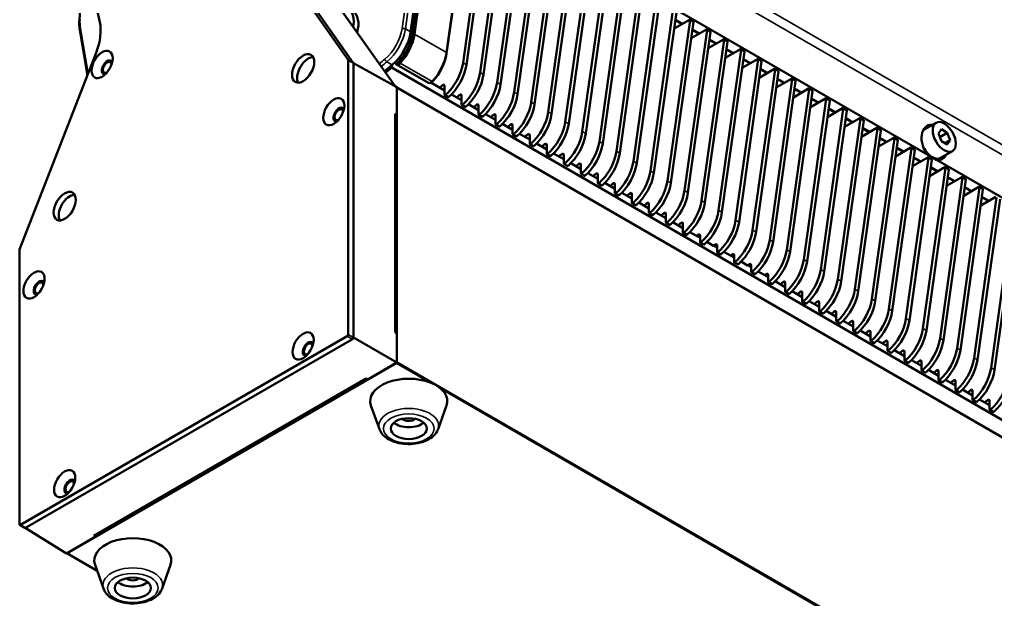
# Model space of a CAD drawing. Header units: millimetres. Extents: x 100 to 5488, y 100 to 4218.
# Drawn here: x 360.8 to 563.4, y 1103.6 to 1223.9 of the extents above; entities that cross this region are included whole.
import ezdxf

# ---------------------------------------------------------------- set-up
doc = ezdxf.new("R2010")
doc.units = ezdxf.units.MM
doc.header["$LTSCALE"] = 20
doc.layers.add('Visible (ANSI)', color=7, linetype='Continuous', lineweight=50)
doc.layers.add('Visible Narrow (ANSI)', color=7, linetype='Continuous', lineweight=35)

msp = doc.modelspace()

# ---------------------------------------------------------------- linework, layer by layer
at = {"layer": 'Visible (ANSI)'}
for p, q in [((442.014, 1221.292), (447.906, 1263.281)), ((457.577, 1248.213), (452.902, 1214.901)), ((458.639, 1248.164), (549.366, 1195.782)), ((377.5, 1223.337), (372.358, 1246.088)), ((453.609, 1214.493), (458.284, 1247.805)), ((461.112, 1246.172), (456.437, 1212.86)), ((457.145, 1212.452), (461.819, 1245.763)), ((464.648, 1244.13), (459.973, 1210.819)), ((460.68, 1210.411), (465.355, 1243.722)), ((468.183, 1242.089), (463.508, 1208.778)), ((445.075, 1239.979), (442.395, 1220.884)), ((445.496, 1239.935), (442.816, 1220.839)), ((464.216, 1208.369), (468.89, 1241.681)), ((471.719, 1240.048), (467.044, 1206.736)), ((374.11, 1238.336), (373.254, 1223.686)), ((413.181, 1238.014), (429.046, 1215.496)), ((467.751, 1206.328), (472.426, 1239.64)), ((475.254, 1238.007), (470.58, 1204.695)), ((430.106, 1214.884), (414.242, 1237.401)), ((449.463, 1217.002), (452.143, 1236.097)), ((449.466, 1216.801), (452.146, 1235.897)), ((471.287, 1204.287), (475.961, 1237.598)), ((478.79, 1235.965), (474.115, 1202.654)), ((474.822, 1202.246), (479.497, 1235.557)), ((482.325, 1233.924), (477.651, 1200.613)), ((438.783, 1210.052), (422.868, 1232.559)), ((478.358, 1200.204), (483.032, 1233.516)), ((485.861, 1231.883), (481.186, 1198.571)), ((481.893, 1198.163), (486.568, 1231.475)), ((489.396, 1229.842), (484.722, 1196.53)), ((485.429, 1196.122), (490.103, 1229.433)), ((492.932, 1227.8), (488.257, 1194.489)), ((488.964, 1194.081), (493.639, 1227.392)), ((496.467, 1225.759), (491.793, 1192.448)), ((492.5, 1192.04), (497.174, 1225.351)), ((500.003, 1223.718), (495.328, 1190.407)), ((499.864, 1223.829), (496.705, 1222.006)), ((498.406, 1222.988), (496.96, 1223.823)), ((499.964, 1223.839), (500.671, 1223.431)), ((373.346, 1221.735), (374.923, 1212.316)), ((496.035, 1189.998), (500.71, 1223.31)), ((503.538, 1221.677), (498.864, 1188.365)), ((503.399, 1221.788), (500.241, 1219.964)), ((501.942, 1220.946), (500.496, 1221.781)), ((503.499, 1221.798), (504.206, 1221.39)), ((499.571, 1187.957), (504.246, 1221.268)), ((507.074, 1219.635), (502.399, 1186.324)), ((506.935, 1219.747), (503.776, 1217.923)), ((505.477, 1218.905), (504.031, 1219.74)), ((507.035, 1219.757), (507.742, 1219.348)), ((503.106, 1185.916), (507.781, 1219.227)), ((510.61, 1217.594), (505.935, 1184.283)), ((510.47, 1217.705), (507.312, 1215.882)), ((509.013, 1216.864), (507.567, 1217.699)), ((510.57, 1217.715), (511.277, 1217.307)), ((360.867, 1176.133), (376.731, 1216.969)), ((506.642, 1183.875), (511.317, 1217.186)), ((514.145, 1215.553), (509.47, 1182.242)), ((514.006, 1215.664), (510.847, 1213.841)), ((512.548, 1214.823), (511.102, 1215.658)), ((514.106, 1215.674), (514.813, 1215.266)), ((429.074, 1215.39), (429.074, 1158.546)), ((430.117, 1214.865), (430.157, 1214.808)), ((430.135, 1214.777), (430.135, 1157.933)), ((430.157, 1214.808), (439.15, 1209.842)), ((430.157, 1214.808), (430.157, 1157.879)), ((438.302, 1213.802), (673.515, 1078.001)), ((445.711, 1210.724), (439.065, 1214.562)), ((510.178, 1181.833), (514.852, 1215.145)), ((517.681, 1213.512), (513.006, 1180.2)), ((517.541, 1213.623), (514.383, 1211.799)), ((516.084, 1212.781), (514.638, 1213.616)), ((517.641, 1213.633), (518.348, 1213.225)), ((513.713, 1179.792), (518.388, 1213.104)), ((521.216, 1211.471), (516.541, 1178.159)), ((521.077, 1211.582), (517.918, 1209.758)), ((519.619, 1210.74), (518.173, 1211.575)), ((521.177, 1211.592), (521.884, 1211.183)), ((438.783, 1210.052), (439.15, 1209.842)), ((439.15, 1204.127), (439.15, 1209.842)), ((662.364, 1080.874), (439.15, 1209.746)), ((439.15, 1152.851), (439.15, 1209.679)), ((446.424, 1210.896), (446.211, 1210.774)), ((449.05, 1209.168), (446.24, 1210.79)), ((449.05, 1210.078), (449.05, 1208.283)), ((517.249, 1177.751), (521.923, 1211.062)), ((524.752, 1209.429), (520.077, 1176.118)), ((524.612, 1209.541), (521.454, 1207.717)), ((523.155, 1208.699), (521.709, 1209.534)), ((524.712, 1209.55), (525.419, 1209.142)), ((449.091, 1208.191), (449.798, 1207.783)), ((452.585, 1207.126), (450.487, 1208.338)), ((452.585, 1208.037), (452.585, 1206.242)), ((520.784, 1175.71), (525.459, 1209.021)), ((528.287, 1207.388), (523.613, 1174.077)), ((528.148, 1207.499), (524.989, 1205.676)), ((526.69, 1206.658), (525.244, 1207.493)), ((528.248, 1207.509), (528.955, 1207.101)), ((452.627, 1206.15), (453.334, 1205.742)), ((456.121, 1205.085), (454.022, 1206.297)), ((456.121, 1205.995), (456.121, 1204.201)), ((524.32, 1173.668), (528.994, 1206.98)), ((531.823, 1205.347), (527.148, 1172.035)), ((531.683, 1205.458), (528.525, 1203.634)), ((530.226, 1204.616), (528.78, 1205.451)), ((531.783, 1205.468), (532.491, 1205.06)), ((438.791, 1204.313), (438.791, 1159.026)), ((439.15, 1204.127), (438.791, 1204.313)), ((438.791, 1203.919), (439.15, 1204.127)), ((456.162, 1204.109), (456.87, 1203.701)), ((459.657, 1203.044), (457.558, 1204.255)), ((459.657, 1203.954), (459.657, 1202.159)), ((527.855, 1171.627), (532.53, 1204.939)), ((535.358, 1203.306), (530.684, 1169.994)), ((535.219, 1203.417), (532.06, 1201.593)), ((533.761, 1202.575), (532.315, 1203.41)), ((535.319, 1203.427), (536.026, 1203.018)), ((459.698, 1202.068), (460.405, 1201.659)), ((463.192, 1201.003), (461.094, 1202.214)), ((463.192, 1201.913), (463.192, 1200.118)), ((531.391, 1169.586), (536.065, 1202.897)), ((538.894, 1201.264), (534.219, 1167.953)), ((538.755, 1201.376), (535.596, 1199.552)), ((537.297, 1200.534), (535.851, 1201.369)), ((538.855, 1201.385), (539.562, 1200.977)), ((551.083, 1202.458), (548.608, 1201.029)), ((463.234, 1200.026), (463.941, 1199.618)), ((466.728, 1198.961), (464.629, 1200.173)), ((466.728, 1199.872), (466.728, 1198.077)), ((534.926, 1167.545), (539.601, 1200.856)), ((542.429, 1199.223), (537.755, 1165.912)), ((542.29, 1199.334), (539.131, 1197.511)), ((540.832, 1198.493), (539.386, 1199.328)), ((542.39, 1199.344), (543.097, 1198.936)), ((552.17, 1201.092), (551.558, 1200.22)), ((551.558, 1200.22), (552.17, 1198.642)), ((551.842, 1199.488), (553.395, 1200.385)), ((552.17, 1201.092), (553.395, 1200.385)), ((554.007, 1198.806), (553.395, 1200.385)), ((466.769, 1197.985), (467.476, 1197.577)), ((470.263, 1196.92), (468.165, 1198.132)), ((470.263, 1197.83), (470.263, 1196.036)), ((538.462, 1165.503), (543.136, 1198.815)), ((545.826, 1197.293), (542.667, 1195.469)), ((544.368, 1196.452), (542.922, 1197.286)), ((545.926, 1197.303), (546.633, 1196.895)), ((553.395, 1197.935), (552.17, 1198.642)), ((552.947, 1198.194), (554.007, 1198.806)), ((553.395, 1197.935), (554.007, 1198.806)), ((470.305, 1195.944), (471.012, 1195.536)), ((473.799, 1194.879), (471.7, 1196.09)), ((473.799, 1195.789), (473.799, 1193.994)), ((545.965, 1197.182), (541.29, 1163.87)), ((541.997, 1163.462), (546.672, 1196.774)), ((549.361, 1195.252), (546.203, 1193.428)), ((547.903, 1194.41), (546.457, 1195.245)), ((549.365, 1195.771), (551.25, 1194.683)), ((549.461, 1195.262), (550.168, 1194.853)), ((554.483, 1196.569), (552.008, 1195.14)), ((473.84, 1193.903), (474.547, 1193.495)), ((477.334, 1192.838), (475.236, 1194.049)), ((477.334, 1193.748), (477.334, 1191.953)), ((549.5, 1195.141), (544.826, 1161.829)), ((545.533, 1161.421), (550.207, 1194.732)), ((552.897, 1193.211), (549.738, 1191.387)), ((551.439, 1192.369), (549.993, 1193.204)), ((551.27, 1194.683), (666.039, 1128.421)), ((552.997, 1193.22), (553.704, 1192.812)), ((477.376, 1191.862), (478.083, 1191.453)), ((480.87, 1190.796), (478.771, 1192.008)), ((480.87, 1191.707), (480.87, 1189.912)), ((553.036, 1193.099), (548.361, 1159.788)), ((549.068, 1159.38), (553.743, 1192.691)), ((556.432, 1191.169), (553.274, 1189.346)), ((554.975, 1190.328), (553.529, 1191.163)), ((556.532, 1191.179), (557.239, 1190.771)), ((480.911, 1189.82), (481.618, 1189.412)), ((484.405, 1188.755), (482.307, 1189.967)), ((484.405, 1189.666), (484.405, 1187.871)), ((556.571, 1191.058), (551.897, 1157.747)), ((552.604, 1157.338), (557.279, 1190.65)), ((559.968, 1189.128), (556.809, 1187.304)), ((558.51, 1188.287), (557.064, 1189.121)), ((560.068, 1189.138), (560.775, 1188.73)), ((484.447, 1187.779), (485.154, 1187.371)), ((487.941, 1186.714), (485.842, 1187.925)), ((487.941, 1187.624), (487.941, 1185.829)), ((560.107, 1189.017), (555.432, 1155.705)), ((556.139, 1155.297), (560.814, 1188.609)), ((563.503, 1187.087), (560.345, 1185.263)), ((562.046, 1186.245), (560.6, 1187.08)), ((487.982, 1185.738), (488.689, 1185.33)), ((491.476, 1184.673), (489.378, 1185.884)), ((491.476, 1185.583), (491.476, 1183.788)), ((563.643, 1186.976), (558.968, 1153.664)), ((559.675, 1153.256), (564.35, 1186.567)), ((491.518, 1183.697), (492.225, 1183.288)), ((495.012, 1182.631), (492.913, 1183.843)), ((495.012, 1183.542), (495.012, 1181.747)), ((567.178, 1184.934), (562.503, 1151.623)), ((563.211, 1151.215), (567.885, 1184.526)), ((495.053, 1181.655), (495.76, 1181.247)), ((498.547, 1180.59), (496.449, 1181.802)), ((498.547, 1181.501), (498.547, 1179.706)), ((498.547, 1180.856), (498.317, 1180.723)), ((498.589, 1179.614), (499.296, 1179.206)), ((501.361, 1178.966), (499.984, 1179.761)), ((502.083, 1179.042), (502.083, 1177.664)), ((502.083, 1178.549), (502.078, 1178.551)), ((502.124, 1177.573), (502.831, 1177.165)), ((504.897, 1176.924), (503.52, 1177.719)), ((505.618, 1177), (505.618, 1175.623)), ((360.838, 1119.15), (360.838, 1175.994)), ((505.618, 1176.508), (505.614, 1176.51)), ((505.66, 1175.532), (506.367, 1175.123)), ((508.432, 1174.883), (507.055, 1175.678)), ((509.154, 1174.959), (509.154, 1173.582)), ((509.154, 1174.466), (509.15, 1174.469)), ((509.195, 1173.49), (509.903, 1173.082)), ((511.968, 1172.842), (510.591, 1173.637)), ((512.69, 1172.918), (512.69, 1171.541)), ((512.69, 1172.425), (512.685, 1172.428)), ((512.731, 1171.449), (513.438, 1171.041)), ((515.503, 1170.801), (514.127, 1171.596)), ((516.225, 1170.877), (516.225, 1169.499)), ((516.225, 1170.384), (516.221, 1170.387)), ((516.267, 1169.408), (516.974, 1169)), ((519.761, 1168.343), (517.662, 1169.554)), ((519.761, 1169.253), (519.761, 1167.458)), ((519.802, 1167.367), (520.509, 1166.958)), ((523.296, 1166.301), (521.198, 1167.513)), ((523.296, 1167.212), (523.296, 1165.417)), ((523.338, 1165.325), (524.045, 1164.917)), ((526.832, 1164.26), (524.733, 1165.472)), ((526.832, 1165.171), (526.832, 1163.376)), ((526.873, 1163.284), (527.58, 1162.876)), ((530.367, 1162.219), (528.269, 1163.431)), ((530.367, 1163.129), (530.367, 1161.334)), ((530.409, 1161.243), (531.116, 1160.835)), ((533.903, 1160.178), (531.804, 1161.389)), ((533.903, 1161.088), (533.903, 1159.293)), ((439.15, 1158.811), (438.791, 1159.026)), ((439.15, 1152.687), (439.15, 1158.811)), ((533.944, 1159.202), (534.651, 1158.793)), ((537.438, 1158.137), (535.34, 1159.348)), ((537.438, 1159.047), (537.438, 1157.252)), ((428.862, 1158.178), (361.051, 1119.027)), ((429.923, 1157.566), (362.111, 1118.415)), ((430.157, 1157.879), (430.127, 1157.862)), ((430.157, 1157.879), (439.15, 1152.687)), ((537.48, 1157.16), (538.187, 1156.752)), ((540.974, 1156.095), (538.875, 1157.307)), ((540.974, 1157.006), (540.974, 1155.211)), ((541.015, 1155.119), (541.722, 1154.711)), ((544.509, 1154.054), (542.411, 1155.266)), ((544.509, 1154.964), (544.509, 1153.169)), ((433.14, 1149.217), (439.15, 1152.687)), ((544.551, 1153.078), (545.258, 1152.67)), ((548.045, 1152.013), (545.946, 1153.224)), ((548.045, 1152.923), (548.045, 1151.128)), ((370.703, 1113.169), (439.009, 1152.606)), ((548.086, 1151.037), (548.793, 1150.628)), ((551.58, 1149.972), (549.482, 1151.183)), ((551.58, 1150.882), (551.58, 1149.087)), ((432.774, 1149.421), (376.23, 1116.776)), ((433.14, 1149.217), (432.774, 1149.421)), ((551.622, 1148.995), (552.329, 1148.587)), ((555.116, 1147.93), (553.017, 1149.142)), ((555.116, 1148.841), (555.116, 1147.046)), ((555.157, 1146.954), (555.865, 1146.546)), ((558.652, 1145.889), (556.553, 1147.101)), ((558.652, 1146.799), (558.652, 1145.005)), ((558.693, 1144.913), (559.4, 1144.505)), ((562.187, 1143.848), (560.088, 1145.059)), ((562.187, 1144.758), (562.187, 1142.963)), ((435.546, 1138.879), (433.79, 1143.793)), ((447.705, 1138.879), (449.46, 1143.793)), ((562.228, 1142.872), (562.936, 1142.463)), ((360.901, 1119.012), (361.961, 1118.4)), ((361.986, 1118.39), (370.561, 1113.087)), ((370.561, 1113.087), (376.572, 1116.557)), ((376.572, 1116.557), (376.23, 1116.776)), ((376.572, 1116.557), (376.572, 1116.973)), ((376.956, 1109.491), (370.644, 1113.135)), ((378.27, 1105.811), (376.515, 1110.725)), ((390.429, 1105.811), (392.185, 1110.725))]:
    msp.add_line(p, q, dxfattribs=at)
for centre, major_axis, ratio, start_param, end_param in [((425.615, 1221.36), (3.401, 4.943), 0.6254727, 5.3056334, 6.7830725), ((426.579, 1220.697), (3.401, 4.943), 0.6254727, 5.2080745, 6.2831853), ((499.864, 1223.666), (0.1, 0.173), 0.5773503, 5.3232542, 7.0685835), ((370.61, 1217.523), (5, 8.66), 0.5773503, 4.9734818, 5.7246799), ((500.571, 1223.258), (0.1, 0.173), 0.5773503, 5.3232542, 6.2831853), ((503.399, 1221.625), (0.1, 0.173), 0.5773503, 5.3232542, 7.0685835), ((437.115, 1219.461), (3.517, 6.092), 0.5773503, 4.1402893, 5.3232542), ((437.73, 1219.14), (-3.35, -5.802), 0.5773503, 1.1779089, 2.1816616), ((437.942, 1219.017), (-3.5, -6.062), 0.5773503, 1.1779089, 2.1816616), ((504.106, 1221.216), (0.1, 0.173), 0.5773503, 5.3232542, 6.2831853), ((506.935, 1219.583), (0.1, 0.173), 0.5773503, 5.3232542, 7.0685835), ((507.642, 1219.175), (0.1, 0.173), 0.5773503, 5.3232542, 6.2831853), ((510.47, 1217.542), (0.1, 0.173), 0.5773503, 5.3232542, 7.0685835), ((379.046, 1213.925), (-0.8, -1.386), 0.5773503, 2.7564941, 6.6682839), ((420.766, 1213.108), (1.625, 2.815), 0.5773503, 0.332447, 2.8091457), ((420.766, 1213.108), (-1.625, -2.815), 0.5773503, 3.4740396, 5.9507384), ((428.862, 1215.267), (0.15, 0.26), 0.5773503, 5.4977871, 6.0218579), ((444.589, 1215.18), (3.5, 6.062), 0.5773503, 4.3195015, 5.3232542), ((444.801, 1215.057), (3.35, 5.802), 0.5773503, 4.3195016, 5.3232542), ((511.177, 1217.134), (0.1, 0.173), 0.5773503, 5.3232542, 6.2831853), ((514.006, 1215.501), (0.1, 0.173), 0.5773503, 5.3232542, 7.0685835), ((379.046, 1213.925), (0.625, 1.083), 0.5773503, 5.5504263, 10.1575369), ((429.923, 1214.655), (0.15, 0.26), 0.5773503, 5.4980217, 6.0220924), ((411.22, 1342.564), (90.017, 155.915), 0.5773503, 4.1275914, 4.1402893), ((411.573, 1342.359), (-90, -155.885), 0.5773503, 0.9848676, 0.9935901), ((438.192, 1216.225), (1.5, 2.598), 0.5773503, 3.9748787, 3.9752249), ((438.797, 1211.726), (-1.5, -2.598), 0.5773503, 4.1641926, 4.1645422), ((436.888, 1212.828), (1.5, 2.598), 0.5773503, 5.8265878, 5.9599993), ((436.676, 1212.95), (1.65, 2.858), 0.5773503, 5.8265878, 5.8331231), ((439.352, 1215.55), (-0.35, -0.606), 0.5773503, 5.826588, 7.4610941), ((439.565, 1215.428), (-0.5, -0.866), 0.5773503, 5.826588, 7.4610941), ((448.027, 1213.08), (-3.5, -6.062), 0.5773503, 1.0299207, 2.1816616), ((448.734, 1212.671), (3.5, 6.062), 0.5773503, 4.1715134, 5.3232542), ((514.713, 1215.093), (0.1, 0.173), 0.5773503, 5.3232542, 6.2831853), ((517.541, 1213.46), (0.1, 0.173), 0.5773503, 5.3232542, 7.0685835), ((451.563, 1211.038), (-3.5, -6.062), 0.5773503, 1.0299207, 2.1816616), ((452.27, 1210.63), (3.5, 6.062), 0.5773503, 4.1715134, 5.3232542), ((518.248, 1213.051), (0.1, 0.173), 0.5773503, 5.3232542, 6.2831853), ((521.077, 1211.418), (0.1, 0.173), 0.5773503, 5.3232542, 7.0685835), ((446.211, 1211.59), (-0.5, -0.866), 0.5773503, 0, 1.1779088), ((446.424, 1211.468), (0.35, 0.606), 0.5773503, 3.9269908, 4.3195015), ((422.18, 1336.221), (-88.5, -153.286), 0.5773503, 0.9935189, 0.9982698), ((448.696, 1209.874), (0.25, 0.433), 0.5773503, 5.4977871, 7.2814551), ((422.887, 1335.813), (88.5, 153.286), 0.5773503, 4.1351115, 4.1375835), ((455.098, 1208.997), (-3.5, -6.062), 0.5773503, 1.0299207, 2.1816616), ((455.805, 1208.589), (3.5, 6.062), 0.5773503, 4.1715134, 5.3232542), ((521.784, 1211.01), (0.1, 0.173), 0.5773503, 5.3232542, 6.2831853), ((524.612, 1209.377), (0.1, 0.173), 0.5773503, 5.3232542, 7.0685835), ((449.191, 1208.365), (-0.1, -0.173), 0.5773503, 5.4977871, 7.313106), ((449.898, 1207.956), (-0.1, -0.173), 0.5773503, 0, 1.0299207), ((425.715, 1334.18), (-88.5, -153.286), 0.5773503, 0.9935189, 0.9982698), ((452.232, 1207.833), (0.25, 0.433), 0.5773503, 5.4977871, 7.2814551), ((426.423, 1333.772), (88.5, 153.286), 0.5773503, 4.1351115, 4.1375835), ((458.634, 1206.956), (-3.5, -6.062), 0.5773503, 1.0299207, 2.1816616), ((459.341, 1206.548), (3.5, 6.062), 0.5773503, 4.1715134, 5.3232542), ((525.319, 1208.969), (0.1, 0.173), 0.5773503, 5.3232542, 6.2831853), ((528.148, 1207.336), (0.1, 0.173), 0.5773503, 5.3232542, 7.0685835), ((427.13, 1204.127), (-0.8, -1.386), 0.5773503, 2.7564941, 6.6682839), ((427.13, 1204.127), (0.625, 1.083), 0.5773503, 5.5504263, 10.1575369), ((452.727, 1206.323), (-0.1, -0.173), 0.5773503, 5.4977871, 7.313106), ((453.434, 1205.915), (-0.1, -0.173), 0.5773503, 0, 1.0299207), ((429.251, 1332.139), (-88.5, -153.286), 0.5773503, 0.9935189, 0.9982698), ((455.767, 1205.791), (0.25, 0.433), 0.5773503, 5.4977871, 7.2814551), ((429.958, 1331.731), (88.5, 153.286), 0.5773503, 4.1351115, 4.1375835), ((462.169, 1204.915), (-3.5, -6.062), 0.5773503, 1.0299207, 2.1816616), ((462.877, 1204.506), (3.5, 6.062), 0.5773503, 4.1715134, 5.3232542), ((528.855, 1206.928), (0.1, 0.173), 0.5773503, 5.3232542, 6.2831853), ((531.683, 1205.295), (0.1, 0.173), 0.5773503, 5.3232542, 7.0685835), ((456.262, 1204.282), (-0.1, -0.173), 0.5773503, 5.4977871, 7.313106), ((456.97, 1203.874), (-0.1, -0.173), 0.5773503, 0, 1.0299207), ((432.786, 1330.098), (-88.5, -153.286), 0.5773503, 0.9935189, 0.9982698), ((459.303, 1203.75), (0.25, 0.433), 0.5773503, 5.4977871, 7.2814551), ((433.494, 1329.689), (88.5, 153.286), 0.5773503, 4.1351115, 4.1375835), ((465.705, 1202.873), (-3.5, -6.062), 0.5773503, 1.0299207, 2.1816616), ((466.412, 1202.465), (3.5, 6.062), 0.5773503, 4.1715134, 5.3232542), ((532.391, 1204.886), (0.1, 0.173), 0.5773503, 5.3232542, 6.2831853), ((535.219, 1203.254), (0.1, 0.173), 0.5773503, 5.3232542, 7.0685835), ((459.798, 1202.241), (-0.1, -0.173), 0.5773503, 5.4977871, 7.313106), ((460.505, 1201.833), (-0.1, -0.173), 0.5773503, 0, 1.0299207), ((436.322, 1328.056), (-88.5, -153.286), 0.5773503, 0.9935189, 0.9982698), ((462.839, 1201.709), (0.25, 0.433), 0.5773503, 5.4977871, 7.2814551), ((437.029, 1327.648), (88.5, 153.286), 0.5773503, 4.1351115, 4.1375835), ((469.241, 1200.832), (-3.5, -6.062), 0.5773503, 1.0299207, 2.1816616), ((469.948, 1200.424), (3.5, 6.062), 0.5773503, 4.1715134, 5.3232542), ((535.926, 1202.845), (0.1, 0.173), 0.5773503, 5.3232542, 6.2831853), ((538.755, 1201.212), (0.1, 0.173), 0.5773503, 5.3232542, 7.0685835), ((550.754, 1198.342), (-1.261, 3.569), 0.6665317, 5.9710489, 8.3955177), ((550.308, 1198.085), (-1.875, 3.248), 0.5773503, 5.847703, 6.0929978), ((463.334, 1200.2), (-0.1, -0.173), 0.5773503, 5.4977871, 7.313106), ((464.041, 1199.791), (-0.1, -0.173), 0.5773503, 0, 1.0299207), ((439.858, 1326.015), (-88.5, -153.286), 0.5773503, 0.9935189, 0.9982698), ((466.374, 1199.668), (0.25, 0.433), 0.5773503, 5.4977871, 7.2814551), ((440.565, 1325.607), (88.5, 153.286), 0.5773503, 4.1351115, 4.1375835), ((472.776, 1198.791), (-3.5, -6.062), 0.5773503, 1.0299207, 2.1816616), ((473.483, 1198.383), (3.5, 6.062), 0.5773503, 4.1715134, 5.3232542), ((539.462, 1200.804), (0.1, 0.173), 0.5773503, 5.3232542, 6.2831853), ((542.29, 1199.171), (0.1, 0.173), 0.5773503, 5.3232542, 7.0685835), ((550.308, 1198.085), (-1.7, 2.944), 0.5773503, 0, 0.1313564), ((466.869, 1198.158), (-0.1, -0.173), 0.5773503, 5.4977871, 7.313106), ((467.576, 1197.75), (-0.1, -0.173), 0.5773503, 0, 1.0299207), ((443.393, 1323.974), (-88.5, -153.286), 0.5773503, 0.9935189, 0.9982698), ((469.91, 1197.626), (0.25, 0.433), 0.5773503, 5.4977871, 7.2814551), ((444.1, 1323.566), (88.5, 153.286), 0.5773503, 4.1351115, 4.1375835), ((476.312, 1196.75), (-3.5, -6.062), 0.5773503, 1.0299207, 2.1816616), ((477.019, 1196.341), (3.5, 6.062), 0.5773503, 4.1715134, 5.3232542), ((542.997, 1198.763), (0.1, 0.173), 0.5773503, 5.3232542, 6.2831853), ((545.826, 1197.13), (0.1, 0.173), 0.5773503, 5.3232542, 7.0685835), ((550.308, 1198.085), (1.7, -2.944), 0.5773503, 4.5215651, 6.2831853), ((470.405, 1196.117), (-0.1, -0.173), 0.5773503, 5.4977871, 7.313106), ((471.112, 1195.709), (-0.1, -0.173), 0.5773503, 0, 1.0299207), ((446.929, 1321.933), (-88.5, -153.286), 0.5773503, 0.9935189, 0.9982698), ((473.445, 1195.585), (0.25, 0.433), 0.5773503, 5.4977871, 7.2814551), ((447.636, 1321.524), (88.5, 153.286), 0.5773503, 4.1351115, 4.1375835), ((479.847, 1194.708), (-3.5, -6.062), 0.5773503, 1.0299207, 2.1816616), ((480.554, 1194.3), (3.5, 6.062), 0.5773503, 4.1715134, 5.3232542), ((546.533, 1196.722), (0.1, 0.173), 0.5773503, 5.3232542, 6.2831853), ((550.308, 1198.085), (1.875, -3.248), 0.5773503, 5.1305791, 5.1341333), ((549.361, 1195.089), (0.1, 0.173), 0.5773503, 5.3232542, 7.0685835), ((550.754, 1198.342), (-1.261, 3.569), 0.6665317, 2.8467484, 3.7004209), ((550.308, 1198.085), (1.875, -3.248), 0.5773503, 0.0284998, 0.4354824), ((473.94, 1194.076), (-0.1, -0.173), 0.5773503, 5.4977871, 7.313106), ((474.647, 1193.668), (-0.1, -0.173), 0.5773503, 0, 1.0299207), ((450.464, 1319.891), (-88.5, -153.286), 0.5773503, 0.9935189, 0.9982698), ((476.981, 1193.544), (0.25, 0.433), 0.5773503, 5.4977871, 7.2814551), ((451.171, 1319.483), (88.5, 153.286), 0.5773503, 4.1351115, 4.1375835), ((483.383, 1192.667), (-3.5, -6.062), 0.5773503, 1.0299207, 2.1816616), ((484.09, 1192.259), (3.5, 6.062), 0.5773503, 4.1715134, 5.3232542), ((550.068, 1194.68), (0.1, 0.173), 0.5773503, 5.3232542, 6.2831853), ((550.308, 1198.085), (1.875, -3.248), 0.5773503, 5.861441, 5.8649952), ((552.897, 1193.047), (0.1, 0.173), 0.5773503, 5.3232542, 7.0685835), ((477.476, 1192.035), (-0.1, -0.173), 0.5773503, 5.4977871, 7.313106), ((478.183, 1191.626), (-0.1, -0.173), 0.5773503, 0, 1.0299207), ((454, 1317.85), (-88.5, -153.286), 0.5773503, 0.9935189, 0.9982698), ((480.516, 1191.503), (0.25, 0.433), 0.5773503, 5.4977871, 7.2814551), ((454.707, 1317.442), (88.5, 153.286), 0.5773503, 4.1351115, 4.1375835), ((486.918, 1190.626), (-3.5, -6.062), 0.5773503, 1.0299207, 2.1816616), ((487.625, 1190.218), (3.5, 6.062), 0.5773503, 4.1715134, 5.3232542), ((553.604, 1192.639), (0.1, 0.173), 0.5773503, 5.3232542, 6.2831853), ((556.432, 1191.006), (0.1, 0.173), 0.5773503, 5.3232542, 7.0685835), ((481.011, 1189.993), (-0.1, -0.173), 0.5773503, 5.4977871, 7.313106), ((481.718, 1189.585), (-0.1, -0.173), 0.5773503, 0, 1.0299207), ((457.535, 1315.809), (-88.5, -153.286), 0.5773503, 0.9935189, 0.9982698), ((484.052, 1189.461), (0.25, 0.433), 0.5773503, 5.4977871, 7.2814551), ((458.242, 1315.401), (88.5, 153.286), 0.5773503, 4.1351115, 4.1375835), ((490.454, 1188.585), (-3.5, -6.062), 0.5773503, 1.0299207, 2.1816616), ((491.161, 1188.176), (3.5, 6.062), 0.5773503, 4.1715134, 5.3232542), ((557.139, 1190.598), (0.1, 0.173), 0.5773503, 5.3232542, 6.2831853), ((559.968, 1188.965), (0.1, 0.173), 0.5773503, 5.3232542, 7.0685835), ((371.268, 1184.531), (1.625, 2.815), 0.5773503, 0.332447, 2.8091457), ((371.268, 1184.531), (-1.625, -2.815), 0.5773503, 3.4740396, 5.9507384), ((484.547, 1187.952), (-0.1, -0.173), 0.5773503, 5.4977871, 7.313106), ((485.254, 1187.544), (-0.1, -0.173), 0.5773503, 0, 1.0299207), ((461.071, 1313.768), (-88.5, -153.286), 0.5773503, 0.9935189, 0.9982698), ((487.587, 1187.42), (0.25, 0.433), 0.5773503, 5.4977871, 7.2814551), ((461.778, 1313.359), (88.5, 153.286), 0.5773503, 4.1351115, 4.1375835), ((493.989, 1186.543), (-3.5, -6.062), 0.5773503, 1.0299207, 2.1816616), ((494.696, 1186.135), (3.5, 6.062), 0.5773503, 4.1715134, 5.3232542), ((560.675, 1188.557), (0.1, 0.173), 0.5773503, 5.3232542, 6.2831853), ((488.082, 1185.911), (-0.1, -0.173), 0.5773503, 5.4977871, 7.313106), ((488.789, 1185.503), (-0.1, -0.173), 0.5773503, 0, 1.0299207), ((464.606, 1311.726), (-88.5, -153.286), 0.5773503, 0.9935189, 0.9982698), ((491.123, 1185.379), (0.25, 0.433), 0.5773503, 5.4977871, 7.2814551), ((465.313, 1311.318), (88.5, 153.286), 0.5773503, 4.1351115, 4.1375835), ((497.525, 1184.502), (-3.5, -6.062), 0.5773503, 1.0299207, 2.1816616), ((498.232, 1184.094), (3.5, 6.062), 0.5773503, 4.1715134, 5.3232542), ((491.618, 1183.87), (-0.1, -0.173), 0.5773503, 5.4977871, 7.313106), ((492.325, 1183.461), (-0.1, -0.173), 0.5773503, 0, 1.0299207), ((468.142, 1309.685), (-88.5, -153.286), 0.5773503, 0.9935189, 0.9982698), ((494.658, 1183.338), (0.25, 0.433), 0.5773503, 5.4977871, 7.2814551), ((468.849, 1309.277), (88.5, 153.286), 0.5773503, 4.1351115, 4.1375835), ((501.06, 1182.461), (-3.5, -6.062), 0.5773503, 1.0299207, 2.1816616), ((501.767, 1182.053), (3.5, 6.062), 0.5773503, 4.1715134, 5.3232542), ((495.153, 1181.829), (-0.1, -0.173), 0.5773503, 5.4977871, 7.313106), ((495.86, 1181.42), (-0.1, -0.173), 0.5773503, 0, 1.0299207), ((471.677, 1307.644), (-88.5, -153.286), 0.5773503, 0.9935189, 0.9982698), ((498.194, 1181.296), (0.25, 0.433), 0.5773503, 5.4977871, 7.2814551), ((472.384, 1307.236), (88.5, 153.286), 0.5773503, 4.1351115, 4.1375835), ((504.596, 1180.42), (-3.5, -6.062), 0.5773503, 1.0299207, 2.1816616), ((505.303, 1180.011), (3.5, 6.062), 0.5773503, 4.1715134, 5.3232542), ((498.689, 1179.787), (-0.1, -0.173), 0.5773503, 5.4977871, 7.313106), ((499.396, 1179.379), (-0.1, -0.173), 0.5773503, 0, 1.0299207), ((475.213, 1305.603), (-88.75, -153.72), 0.5773503, 0.9952894, 0.9976627), ((501.729, 1178.838), (0.25, 0.433), 0.5773503, 5.4977871, 7.280848), ((508.131, 1178.378), (-3.5, -6.062), 0.5773503, 1.0299207, 2.1816616), ((508.838, 1177.97), (3.5, 6.062), 0.5773503, 4.1715134, 5.3232542), ((475.92, 1305.194), (88.75, 153.72), 0.5773503, 4.1368821, 4.1369814), ((502.224, 1177.746), (-0.1, -0.173), 0.5773503, 5.4977871, 7.313106), ((502.931, 1177.338), (-0.1, -0.173), 0.5773503, 0, 1.0299207), ((478.748, 1303.561), (-88.75, -153.72), 0.5773503, 0.9952894, 0.9976627), ((505.265, 1176.796), (0.25, 0.433), 0.5773503, 5.4977871, 7.280848), ((511.667, 1176.337), (-3.5, -6.062), 0.5773503, 1.0299207, 2.1816616), ((512.374, 1175.929), (3.5, 6.062), 0.5773503, 4.1715134, 5.3232542), ((361.051, 1176.116), (0.15, 0.26), 0.5773503, 1.8318892, 2.3559598), ((479.456, 1303.153), (88.75, 153.72), 0.5773503, 4.1368821, 4.1369814), ((505.76, 1175.705), (-0.1, -0.173), 0.5773503, 5.4977871, 7.313106), ((506.467, 1175.297), (-0.1, -0.173), 0.5773503, 0, 1.0299207), ((482.284, 1301.52), (-88.75, -153.72), 0.5773503, 0.9952894, 0.9976627), ((508.8, 1174.755), (0.25, 0.433), 0.5773503, 5.4977871, 7.280848), ((515.202, 1174.296), (-3.5, -6.062), 0.5773503, 1.0299207, 2.1816616), ((515.91, 1173.888), (3.5, 6.062), 0.5773503, 4.1715134, 5.3232542), ((482.991, 1301.112), (88.75, 153.72), 0.5773503, 4.1368821, 4.1369814), ((509.295, 1173.664), (-0.1, -0.173), 0.5773503, 5.4977871, 7.313106), ((510.003, 1173.255), (-0.1, -0.173), 0.5773503, 0, 1.0299207), ((485.82, 1299.479), (-88.75, -153.72), 0.5773503, 0.9952894, 0.9976627), ((512.336, 1172.714), (0.25, 0.433), 0.5773503, 5.4977871, 7.280848), ((518.738, 1172.255), (-3.5, -6.062), 0.5773503, 1.0299207, 2.1816616), ((519.445, 1171.847), (3.5, 6.062), 0.5773503, 4.1715134, 5.3232542), ((486.527, 1299.071), (88.75, 153.72), 0.5773503, 4.1368821, 4.1369814), ((512.831, 1171.622), (-0.1, -0.173), 0.5773503, 5.4977871, 7.313106), ((513.538, 1171.214), (-0.1, -0.173), 0.5773503, 0, 1.0299207), ((489.355, 1297.438), (-88.75, -153.72), 0.5773503, 0.9952894, 0.9976627), ((515.872, 1170.673), (0.25, 0.433), 0.5773503, 5.4977871, 7.280848), ((522.274, 1170.214), (-3.5, -6.062), 0.5773503, 1.0299207, 2.1816616), ((522.981, 1169.805), (3.5, 6.062), 0.5773503, 4.1715134, 5.3232542), ((364.904, 1168.201), (-0.8, -1.386), 0.5773503, 2.7564941, 6.6682839), ((364.904, 1168.201), (0.625, 1.083), 0.5773503, 5.5504263, 10.1575369), ((490.062, 1297.03), (88.75, 153.72), 0.5773503, 4.1368821, 4.1369814), ((516.367, 1169.581), (-0.1, -0.173), 0.5773503, 5.4977871, 7.313106), ((517.074, 1169.173), (-0.1, -0.173), 0.5773503, 0, 1.0299207), ((492.891, 1295.397), (-88.5, -153.286), 0.5773503, 0.9935189, 0.9982698), ((519.407, 1169.049), (0.25, 0.433), 0.5773503, 5.4977871, 7.2814551), ((525.809, 1168.172), (-3.5, -6.062), 0.5773503, 1.0299207, 2.1816616), ((526.516, 1167.764), (3.5, 6.062), 0.5773503, 4.1715134, 5.3232542), ((493.598, 1294.988), (88.5, 153.286), 0.5773503, 4.1351115, 4.1375835), ((519.902, 1167.54), (-0.1, -0.173), 0.5773503, 5.4977871, 7.313106), ((520.609, 1167.132), (-0.1, -0.173), 0.5773503, 0, 1.0299207), ((496.426, 1293.355), (-88.5, -153.286), 0.5773503, 0.9935189, 0.9982698), ((522.943, 1167.008), (0.25, 0.433), 0.5773503, 5.4977871, 7.2814551), ((529.345, 1166.131), (-3.5, -6.062), 0.5773503, 1.0299207, 2.1816616), ((530.052, 1165.723), (3.5, 6.062), 0.5773503, 4.1715134, 5.3232542), ((497.133, 1292.947), (88.5, 153.286), 0.5773503, 4.1351115, 4.1375835), ((523.438, 1165.499), (-0.1, -0.173), 0.5773503, 5.4977871, 7.313106), ((524.145, 1165.09), (-0.1, -0.173), 0.5773503, 0, 1.0299207), ((499.962, 1291.314), (-88.5, -153.286), 0.5773503, 0.9935189, 0.9982698), ((526.478, 1164.966), (0.25, 0.433), 0.5773503, 5.4977871, 7.2814551), ((532.88, 1164.09), (-3.5, -6.062), 0.5773503, 1.0299207, 2.1816616), ((533.587, 1163.682), (3.5, 6.062), 0.5773503, 4.1715134, 5.3232542), ((500.669, 1290.906), (88.5, 153.286), 0.5773503, 4.1351115, 4.1375835), ((526.973, 1163.457), (-0.1, -0.173), 0.5773503, 5.4977871, 7.313106), ((527.68, 1163.049), (-0.1, -0.173), 0.5773503, 0, 1.0299207), ((503.497, 1289.273), (-88.5, -153.286), 0.5773503, 0.9935189, 0.9982698), ((530.014, 1162.925), (0.25, 0.433), 0.5773503, 5.4977871, 7.2814551), ((536.416, 1162.049), (-3.5, -6.062), 0.5773503, 1.0299207, 2.1816616), ((537.123, 1161.64), (3.5, 6.062), 0.5773503, 4.1715134, 5.3232542), ((504.204, 1288.865), (88.5, 153.286), 0.5773503, 4.1351115, 4.1375835), ((530.509, 1161.416), (-0.1, -0.173), 0.5773503, 5.4977871, 7.313106), ((531.216, 1161.008), (-0.1, -0.173), 0.5773503, 0, 1.0299207), ((507.033, 1287.232), (-88.5, -153.286), 0.5773503, 0.9935189, 0.9982698), ((533.549, 1160.884), (0.25, 0.433), 0.5773503, 5.4977871, 7.2814551), ((539.951, 1160.007), (-3.5, -6.062), 0.5773503, 1.0299207, 2.1816616), ((540.658, 1159.599), (3.5, 6.062), 0.5773503, 4.1715134, 5.3232542), ((507.74, 1286.823), (88.5, 153.286), 0.5773503, 4.1351115, 4.1375835), ((534.044, 1159.375), (-0.1, -0.173), 0.5773503, 5.4977871, 7.313106), ((534.751, 1158.967), (-0.1, -0.173), 0.5773503, 0, 1.0299207), ((510.568, 1285.19), (-88.5, -153.286), 0.5773503, 0.9935189, 0.9982698), ((537.085, 1158.843), (0.25, 0.433), 0.5773503, 5.4977871, 7.2814551), ((543.487, 1157.966), (-3.5, -6.062), 0.5773503, 1.0299207, 2.1816616), ((544.194, 1157.558), (3.5, 6.062), 0.5773503, 4.1715134, 5.3232542), ((420.766, 1155.545), (-0.8, -1.386), 0.5773503, 2.7564941, 6.6682839), ((420.766, 1155.545), (0.625, 1.083), 0.5773503, 5.5504263, 10.1575369), ((428.862, 1158.423), (-0.15, -0.26), 0.5773503, 0.7853982, 2.3561945), ((429.923, 1157.811), (0.15, 0.26), 0.5773503, 3.9269908, 5.4977871), ((511.275, 1284.782), (88.5, 153.286), 0.5773503, 4.1351115, 4.1375835), ((537.58, 1157.334), (-0.1, -0.173), 0.5773503, 5.4977871, 7.313106), ((538.287, 1156.925), (-0.1, -0.173), 0.5773503, 0, 1.0299207), ((514.104, 1283.149), (-88.5, -153.286), 0.5773503, 0.9935189, 0.9982698), ((540.62, 1156.802), (0.25, 0.433), 0.5773503, 5.4977871, 7.2814551), ((547.022, 1155.925), (-3.5, -6.062), 0.5773503, 1.0299207, 2.1816616), ((547.729, 1155.517), (3.5, 6.062), 0.5773503, 4.1715134, 5.3232542), ((514.811, 1282.741), (88.5, 153.286), 0.5773503, 4.1351115, 4.1375835), ((541.115, 1155.292), (-0.1, -0.173), 0.5773503, 5.4977871, 7.313106), ((541.822, 1154.884), (-0.1, -0.173), 0.5773503, 0, 1.0299207), ((517.639, 1281.108), (-88.5, -153.286), 0.5773503, 0.9935189, 0.9982698), ((544.156, 1154.76), (0.25, 0.433), 0.5773503, 5.4977871, 7.2814551), ((550.558, 1153.884), (-3.5, -6.062), 0.5773503, 1.0299207, 2.1816616), ((551.265, 1153.475), (3.5, 6.062), 0.5773503, 4.1715134, 5.3232542), ((518.346, 1280.7), (88.5, 153.286), 0.5773503, 4.1351115, 4.1375835), ((544.651, 1153.251), (-0.1, -0.173), 0.5773503, 5.4977871, 7.313106), ((545.358, 1152.843), (-0.1, -0.173), 0.5773503, 0, 1.0299207), ((521.175, 1279.067), (-88.5, -153.286), 0.5773503, 0.9935189, 0.9982698), ((547.691, 1152.719), (0.25, 0.433), 0.5773503, 5.4977871, 7.2814551), ((554.093, 1151.842), (-3.5, -6.062), 0.5773503, 1.0299207, 2.1816616), ((554.8, 1151.434), (3.5, 6.062), 0.5773503, 4.1715134, 5.3232542), ((521.882, 1278.658), (88.5, 153.286), 0.5773503, 4.1351115, 4.1375835), ((548.186, 1151.21), (-0.1, -0.173), 0.5773503, 5.4977871, 7.313106), ((548.893, 1150.802), (-0.1, -0.173), 0.5773503, 0, 1.0299207), ((524.71, 1277.025), (-88.5, -153.286), 0.5773503, 0.9935189, 0.9982698), ((551.227, 1150.678), (0.25, 0.433), 0.5773503, 5.4977871, 7.2814551), ((557.629, 1149.801), (-3.5, -6.062), 0.5773503, 1.0299207, 2.1816616), ((558.336, 1149.393), (3.5, 6.062), 0.5773503, 4.1715134, 5.3232542), ((441.625, 1144.726), (8, 0), 0.5773503, 6.0797546, 9.6282087), ((525.417, 1276.617), (88.5, 153.286), 0.5773503, 4.1351115, 4.1375835), ((551.722, 1149.169), (-0.1, -0.173), 0.5773503, 5.4977871, 7.313106), ((552.429, 1148.76), (-0.1, -0.173), 0.5773503, 0, 1.0299207), ((528.246, 1274.984), (-88.5, -153.286), 0.5773503, 0.9935189, 0.9982698), ((554.762, 1148.637), (0.25, 0.433), 0.5773503, 5.4977871, 7.2814551), ((561.164, 1147.76), (-3.5, -6.062), 0.5773503, 1.0299207, 2.1816616), ((561.872, 1147.352), (3.5, 6.062), 0.5773503, 4.1715134, 5.3232542), ((528.953, 1274.576), (88.5, 153.286), 0.5773503, 4.1351115, 4.1375835), ((555.257, 1147.127), (-0.1, -0.173), 0.5773503, 5.4977871, 7.313106), ((555.965, 1146.719), (-0.1, -0.173), 0.5773503, 0, 1.0299207), ((531.781, 1272.943), (-88.5, -153.286), 0.5773503, 0.9935189, 0.9982698), ((558.298, 1146.595), (0.25, 0.433), 0.5773503, 5.4977871, 7.2814551), ((532.489, 1272.535), (88.5, 153.286), 0.5773503, 4.1351115, 4.1375835), ((558.793, 1145.086), (-0.1, -0.173), 0.5773503, 5.4977871, 7.313106), ((559.5, 1144.678), (-0.1, -0.173), 0.5773503, 0, 1.0299207), ((535.317, 1270.902), (-88.5, -153.286), 0.5773503, 0.9935189, 0.9982698), ((561.833, 1144.554), (0.25, 0.433), 0.5773503, 5.4977871, 7.2814551), ((536.024, 1270.493), (88.5, 153.286), 0.5773503, 4.1351115, 4.1375835), ((562.328, 1143.045), (-0.1, -0.173), 0.5773503, 5.4977871, 7.313106), ((563.036, 1142.637), (-0.1, -0.173), 0.5773503, 0, 1.0299207), ((441.625, 1141.46), (1.5, 0), 0.5773503, 3.6492552, 5.7755228), ((441.625, 1141.46), (-3.75, 0), 0.5773503, 0.6012642, 2.5403284), ((371.268, 1126.968), (-0.8, -1.386), 0.5773503, 2.7564941, 6.6682839), ((371.268, 1126.968), (0.625, 1.083), 0.5773503, 5.5504263, 10.1575369), ((361.051, 1119.272), (-0.15, -0.26), 0.5773503, 5.4977871, 7.0685835), ((362.111, 1118.66), (-0.15, -0.26), 0.5773503, 0, 0.7853982), ((384.35, 1111.658), (8, 0), 0.5773503, 6.0797546, 9.6282087), ((384.35, 1108.392), (-3.75, 0), 0.5773503, 0.6012642, 2.5403284), ((384.35, 1108.392), (1.5, 0), 0.5773503, 3.6492552, 5.7755228)]:
    msp.add_ellipse(centre, major_axis=major_axis, ratio=ratio, start_param=start_param, end_param=end_param, dxfattribs=at)
for centre, major_axis in [((377.986, 1214.537), (1.55, 2.685)), ((419.705, 1213.72), (-1.625, -2.815)), ((426.069, 1204.739), (1.55, 2.685)), ((552.783, 1199.513), (-1.7, 2.944)), ((370.208, 1185.143), (-1.625, -2.815)), ((363.844, 1168.813), (1.55, 2.685)), ((419.705, 1156.157), (-1.55, -2.685)), ((441.625, 1139.011), (3.75, 0)), ((370.208, 1127.58), (1.55, 2.685)), ((384.35, 1105.943), (3.75, 0))]:
    msp.add_ellipse(centre, major_axis=major_axis, ratio=0.5773503, dxfattribs=at)
for points, knots in [([(373.254, 1223.686), (373.246, 1223.549), (373.241, 1223.413), (373.236, 1223.143), (373.237, 1223.01), (373.243, 1222.747), (373.249, 1222.616), (373.267, 1222.359), (373.279, 1222.231), (373.308, 1221.98), (373.326, 1221.857), (373.346, 1221.735)], [1.50112707, 1.50112707, 1.50112707, 1.50112707, 1.54996751, 1.54996751, 1.59880794, 1.59880794, 1.64764838, 1.64764838, 1.69648882, 1.69648882, 1.74532925, 1.74532925, 1.74532925, 1.74532925]), ([(437.881, 1213.752), (437.894, 1213.763), (437.908, 1213.773), (437.94, 1213.791), (437.956, 1213.799), (438.008, 1213.819), (438.046, 1213.829), (438.123, 1213.839), (438.163, 1213.839), (438.22, 1213.831), (438.238, 1213.827), (438.271, 1213.816), (438.287, 1213.809), (438.302, 1213.802)], [0.000001043, 0.000001043, 0.000001043, 0.000001043, 0.005705517, 0.005705517, 0.011379089, 0.011379089, 0.022766829, 0.022766829, 0.0348571, 0.0348571, 0.040873405, 0.040873405, 0.046865333, 0.046865333, 0.046865333, 0.046865333]), ([(435.546, 1138.879), (435.688, 1138.483), (435.913, 1138.12), (436.53, 1137.417), (436.945, 1137.092), (437.928, 1136.524), (438.509, 1136.291), (439.75, 1135.954), (440.41, 1135.85), (441.74, 1135.778), (442.411, 1135.807), (443.71, 1135.997), (444.337, 1136.158), (445.496, 1136.608), (446.027, 1136.898), (446.917, 1137.6), (447.283, 1138.011), (447.598, 1138.612), (447.656, 1138.744), (447.705, 1138.879)], [4.1304216, 4.1304216, 4.1304216, 4.1304216, 4.3960706, 4.3960706, 4.7119067, 4.7119067, 5.0580629, 5.0580629, 5.4037058, 5.4037058, 5.7461026, 5.7461026, 6.0895204, 6.0895204, 6.4368616, 6.4368616, 6.7744305, 6.7744305, 6.8651527, 6.8651527, 6.8651527, 6.8651527]), ([(378.27, 1105.811), (378.412, 1105.415), (378.637, 1105.052), (379.254, 1104.349), (379.669, 1104.024), (380.653, 1103.456), (381.234, 1103.222), (382.474, 1102.885), (383.134, 1102.782), (384.465, 1102.71), (385.135, 1102.739), (386.434, 1102.929), (387.061, 1103.09), (388.22, 1103.54), (388.751, 1103.83), (389.641, 1104.532), (390.007, 1104.943), (390.322, 1105.544), (390.381, 1105.676), (390.429, 1105.811)], [4.1304216, 4.1304216, 4.1304216, 4.1304216, 4.3960706, 4.3960706, 4.7119067, 4.7119067, 5.0580629, 5.0580629, 5.4037058, 5.4037058, 5.7461026, 5.7461026, 6.0895204, 6.0895204, 6.4368616, 6.4368616, 6.7744305, 6.7744305, 6.8651527, 6.8651527, 6.8651527, 6.8651527])]:
    msp.add_open_spline(points, degree=3, knots=knots, dxfattribs=at)
at = {"layer": 'Visible Narrow (ANSI)'}
for p, q in [((448.324, 1265.139), (1121.489, 876.486)), ((446.125, 1263.96), (440.233, 1221.972)), ((446.821, 1263.89), (440.929, 1221.901)), ((1121.401, 874.415), (448.235, 1263.067)), ((498.265, 1222.906), (496.939, 1223.671)), ((500.71, 1223.31), (500.003, 1223.718)), ((375.054, 1212.653), (373.486, 1222.022)), ((440.929, 1221.901), (442.014, 1221.292)), ((501.8, 1220.865), (500.474, 1221.63)), ((504.246, 1221.268), (503.538, 1221.677)), ((442.395, 1220.884), (442.816, 1220.839)), ((442.816, 1220.839), (449.463, 1217.002)), ((505.336, 1218.824), (504.01, 1219.589)), ((507.781, 1219.227), (507.074, 1219.635)), ((508.871, 1216.782), (507.545, 1217.548)), ((511.317, 1217.186), (510.61, 1217.594)), ((429.046, 1215.496), (430.106, 1214.884)), ((449.463, 1217.002), (449.466, 1216.801)), ((512.407, 1214.741), (511.081, 1215.506)), ((514.852, 1215.145), (514.145, 1215.553)), ((430.135, 1214.777), (429.074, 1215.39)), ((437.097, 1215.09), (438.168, 1214.456)), ((437.881, 1213.752), (437.799, 1214.151)), ((438.167, 1214.455), (438.302, 1213.802)), ((438.235, 1214.125), (438.235, 1214.126)), ((438.895, 1214.778), (438.884, 1215.095)), ((439.835, 1214.83), (439.542, 1215.132)), ((439.835, 1214.83), (446.482, 1210.992)), ((452.902, 1214.901), (453.609, 1214.493)), ((515.942, 1212.7), (514.616, 1213.465)), ((518.388, 1213.104), (517.681, 1213.512)), ((456.437, 1212.86), (457.145, 1212.452)), ((519.478, 1210.659), (518.152, 1211.424)), ((521.923, 1211.062), (521.216, 1211.471)), ((662.161, 1080.924), (439.15, 1209.679)), ((446.482, 1210.992), (446.613, 1211.049)), ((448.622, 1210.23), (449.05, 1209.982)), ((459.973, 1210.819), (460.68, 1210.411)), ((523.013, 1208.617), (521.688, 1209.383)), ((525.459, 1209.021), (524.752, 1209.429)), ((449.933, 1207.818), (449.226, 1208.226)), ((452.157, 1208.188), (452.585, 1207.941)), ((463.508, 1208.778), (464.216, 1208.369)), ((526.549, 1206.576), (525.223, 1207.342)), ((528.994, 1206.98), (528.287, 1207.388)), ((453.468, 1205.776), (452.761, 1206.185)), ((455.693, 1206.147), (456.121, 1205.9)), ((467.044, 1206.736), (467.751, 1206.328)), ((530.084, 1204.535), (528.759, 1205.3)), ((532.53, 1204.939), (531.823, 1205.347)), ((457.004, 1203.735), (456.297, 1204.143)), ((459.228, 1204.106), (459.657, 1203.859)), ((470.58, 1204.695), (471.287, 1204.287)), ((533.62, 1202.494), (532.294, 1203.259)), ((536.065, 1202.897), (535.358, 1203.306)), ((460.539, 1201.694), (459.832, 1202.102)), ((462.764, 1202.065), (463.192, 1201.817)), ((474.115, 1202.654), (474.822, 1202.246)), ((539.601, 1200.856), (538.894, 1201.264)), ((464.075, 1199.653), (463.368, 1200.061)), ((466.299, 1200.023), (466.728, 1199.776)), ((477.651, 1200.613), (478.358, 1200.204)), ((537.155, 1200.452), (535.83, 1201.218)), ((543.136, 1198.815), (542.429, 1199.223)), ((467.61, 1197.612), (466.903, 1198.02)), ((469.835, 1197.982), (470.263, 1197.735)), ((481.186, 1198.571), (481.893, 1198.163)), ((540.691, 1198.411), (539.365, 1199.177)), ((471.146, 1195.57), (470.439, 1195.979)), ((473.37, 1195.941), (473.799, 1195.694)), ((484.722, 1196.53), (485.429, 1196.122)), ((544.227, 1196.37), (542.901, 1197.135)), ((546.672, 1196.774), (545.965, 1197.182)), ((474.681, 1193.529), (473.974, 1193.937)), ((476.906, 1193.9), (477.334, 1193.653)), ((488.257, 1194.489), (488.964, 1194.081)), ((547.762, 1194.329), (546.436, 1195.094)), ((550.207, 1194.732), (549.5, 1195.141)), ((478.217, 1191.488), (477.51, 1191.896)), ((480.442, 1191.859), (480.87, 1191.611)), ((491.793, 1192.448), (492.5, 1192.04)), ((551.298, 1192.287), (549.972, 1193.053)), ((553.743, 1192.691), (553.036, 1193.099)), ((481.753, 1189.447), (481.045, 1189.855)), ((483.977, 1189.817), (484.405, 1189.57)), ((495.328, 1190.407), (496.035, 1189.998)), ((554.833, 1190.246), (553.507, 1191.012)), ((557.279, 1190.65), (556.571, 1191.058)), ((485.288, 1187.405), (484.581, 1187.814)), ((487.513, 1187.776), (487.941, 1187.529)), ((498.864, 1188.365), (499.571, 1187.957)), ((558.369, 1188.205), (557.043, 1188.97)), ((560.814, 1188.609), (560.107, 1189.017)), ((488.824, 1185.364), (488.116, 1185.772)), ((491.048, 1185.735), (491.476, 1185.488)), ((502.399, 1186.324), (503.106, 1185.916)), ((561.904, 1186.164), (560.578, 1186.929)), ((492.359, 1183.323), (491.652, 1183.731)), ((494.584, 1183.694), (495.012, 1183.446)), ((505.935, 1184.283), (506.642, 1183.875)), ((495.895, 1181.282), (495.188, 1181.69)), ((498.119, 1181.652), (498.547, 1181.405)), ((509.47, 1182.242), (510.178, 1181.833)), ((499.43, 1179.24), (498.723, 1179.649)), ((501.361, 1178.966), (501.364, 1178.953)), ((501.364, 1178.953), (502.071, 1178.545)), ((501.655, 1179.194), (502.083, 1178.946)), ((513.006, 1180.2), (513.713, 1179.792)), ((502.966, 1177.199), (502.259, 1177.607)), ((505.19, 1177.152), (505.618, 1176.905)), ((516.541, 1178.159), (517.249, 1177.751)), ((504.897, 1176.924), (504.899, 1176.912)), ((504.899, 1176.912), (505.606, 1176.504)), ((506.501, 1175.158), (505.794, 1175.566)), ((508.726, 1175.111), (509.154, 1174.864)), ((520.077, 1176.118), (520.784, 1175.71)), ((508.432, 1174.883), (508.435, 1174.871)), ((508.435, 1174.871), (509.142, 1174.463)), ((510.037, 1173.117), (509.33, 1173.525)), ((512.262, 1173.07), (512.69, 1172.823)), ((523.613, 1174.077), (524.32, 1173.668)), ((511.968, 1172.842), (511.97, 1172.83)), ((511.97, 1172.83), (512.677, 1172.421)), ((513.572, 1171.075), (512.865, 1171.484)), ((515.797, 1171.029), (516.225, 1170.782)), ((527.148, 1172.035), (527.855, 1171.627)), ((515.503, 1170.801), (515.506, 1170.788)), ((515.506, 1170.788), (516.213, 1170.38)), ((517.108, 1169.034), (516.401, 1169.442)), ((519.332, 1169.405), (519.761, 1169.158)), ((530.684, 1169.994), (531.391, 1169.586)), ((520.643, 1166.993), (519.936, 1167.401)), ((522.868, 1167.364), (523.296, 1167.116)), ((534.219, 1167.953), (534.926, 1167.545)), ((524.179, 1164.952), (523.472, 1165.36)), ((526.403, 1165.322), (526.832, 1165.075)), ((537.755, 1165.912), (538.462, 1165.503)), ((527.714, 1162.91), (527.007, 1163.319)), ((529.939, 1163.281), (530.367, 1163.034)), ((541.29, 1163.87), (541.997, 1163.462)), ((531.25, 1160.869), (530.543, 1161.277)), ((533.475, 1161.24), (533.903, 1160.993)), ((544.826, 1161.829), (545.533, 1161.421)), ((534.786, 1158.828), (534.078, 1159.236)), ((537.01, 1159.199), (537.438, 1158.951)), ((548.361, 1159.788), (549.068, 1159.38)), ((429.923, 1157.566), (428.862, 1158.178)), ((429.074, 1158.546), (430.135, 1157.933)), ((538.321, 1156.787), (537.614, 1157.195)), ((540.546, 1157.157), (540.974, 1156.91)), ((551.897, 1157.747), (552.604, 1157.338)), ((541.857, 1154.745), (541.149, 1155.154)), ((544.081, 1155.116), (544.509, 1154.869)), ((555.432, 1155.705), (556.139, 1155.297)), ((439.15, 1152.851), (666.501, 1021.589)), ((545.392, 1152.704), (544.685, 1153.112)), ((547.617, 1153.075), (548.045, 1152.828)), ((558.968, 1153.664), (559.675, 1153.256)), ((445.884, 1148.637), (439.009, 1152.606)), ((548.928, 1150.663), (548.221, 1151.071)), ((551.152, 1151.034), (551.58, 1150.786)), ((562.503, 1151.623), (563.211, 1151.215)), ((552.463, 1148.622), (551.756, 1149.03)), ((554.688, 1148.992), (555.116, 1148.745)), ((781.052, 955.127), (448.398, 1147.185)), ((555.999, 1146.58), (555.292, 1146.989)), ((558.223, 1146.951), (558.652, 1146.704)), ((559.534, 1144.539), (558.827, 1144.947)), ((561.759, 1144.91), (562.187, 1144.663)), ((563.07, 1142.498), (562.363, 1142.906)), ((361.051, 1119.027), (362.111, 1118.415)), ((370.703, 1113.169), (376.925, 1109.576))]:
    msp.add_line(p, q, dxfattribs=at)
for centre, major_axis, ratio, start_param, end_param in [((373.753, 1223.656), (-0.499, 0.029), 0.5357586, 5.5302774, 6.2831853), ((380.107, 1227.193), (4.754, 8.235), 0.5773503, 2.2865252, 2.5307274), ((373.839, 1221.817), (-0.493, -0.083), 0.6688348, 5.3938976, 6.2831853), ((435.701, 1220.278), (-3.254, -5.637), 0.5773503, 0.9986967, 2.1816616), ((436.048, 1220.077), (-3.504, -6.07), 0.5773503, 0.9986967, 2.1816616), ((440.587, 1221.768), (0.495, -0.069), 0.4683232, 0.8761317, 2.4294747), ((409.806, 1343.38), (-89.754, -155.459), 0.5773503, 0.9892834, 0.9986967), ((437.029, 1215.442), (-0.319, 0.385), 0.4420501, 0.6992615, 2.2526046), ((410.153, 1343.18), (-90.004, -155.892), 0.5773503, 0.9891628, 0.9986967), ((441.625, 1139.603), (-6.207, 0), 0.5773503, 2.9381619, 6.486616), ((384.35, 1106.535), (-6.207, 0), 0.5773503, 2.9381619, 6.486616)]:
    msp.add_ellipse(centre, major_axis=major_axis, ratio=ratio, start_param=start_param, end_param=end_param, dxfattribs=at)
for centre in [(441.625, 1139.011), (384.35, 1105.943)]:
    msp.add_ellipse(centre, major_axis=(-5.246, 0), ratio=0.5773503, dxfattribs=at)

doc.saveas('drawing.dxf')
